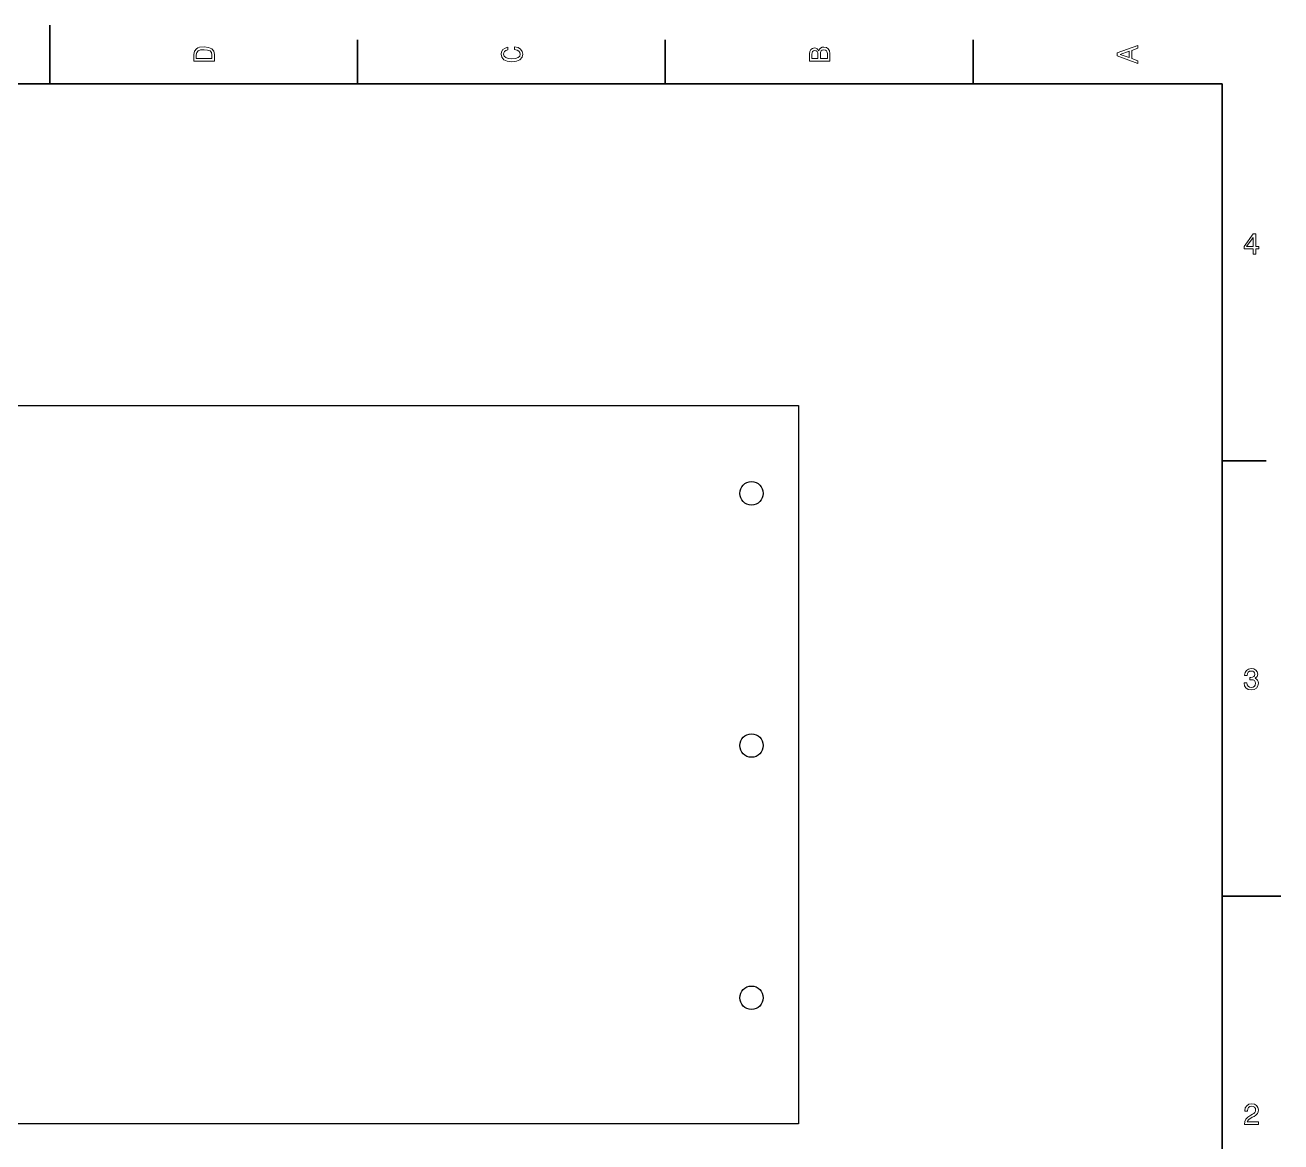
# Model space of a CAD drawing. Extents: x 0 to 420, y 0 to 297.
# Drawn here: x 205.8 to 420, y 106.6 to 297 of the extents above; entities that cross this region are included whole.
import ezdxf

# ---------------------------------------------------------------- set-up
doc = ezdxf.new("R2010")
doc.units = 0

msp = doc.modelspace()

# ---------------------------------------------------------------- linework, layer by layer
at = {"color": 7, "lineweight": 35, "ltscale": 0.25}
for p, q in [((210, 287), (210, 297)), ((410, 148.5), (420, 148.5))]:
    msp.add_line(p, q, dxfattribs=at)
at = {"color": 7, "lineweight": 35, "ltscale": 0.1875}
for p, q in [((262.5, 287), (262.5, 294.5)), ((315, 287), (315, 294.5)), ((367.5, 287), (367.5, 294.5)), ((410, 222.699997), (417.5, 222.699997))]:
    msp.add_line(p, q, dxfattribs=at)
at = {"color": 7, "lineweight": 35}
for p, q in [((410, 287), (10, 287)), ((410, 10), (410, 287))]:
    msp.add_line(p, q, dxfattribs=at)
for p, q in [((83.953186, 232.168518), (334.703186, 232.168518)), ((337.703186, 232.168518), (337.703186, 109.668518)), ((337.703186, 109.668518), (83.953186, 109.668518))]:
    msp.add_line(p, q)
at = {"ltscale": 0.025}
msp.add_line((334.703186, 232.168518), (335.703186, 232.168518), dxfattribs=at)
at = {"ltscale": 0.05}
msp.add_line((335.703186, 232.168518), (337.703186, 232.168518), dxfattribs=at)
at = {"color": 7, "lineweight": 13}
for points in [[(395.583221, 290.466858), (395.583221, 290.930847), (394.554413, 291.299011), (394.554413, 292.695984), (395.583221, 293.064117), (395.583221, 293.538177), (392.078186, 292.257202), (392.078186, 291.742798)], [(234.583206, 291.994965), (234.583206, 290.829987), (238.083206, 290.829987), (238.083206, 291.994965), (237.97226, 292.544678), (237.634354, 292.953186), (237.084641, 293.205353), (236.333206, 293.296112), (235.566635, 293.215424), (235.264038, 293.114563), (235.021973, 292.973358), (234.694153, 292.56485), (234.613464, 292.297546)], [(235.001801, 291.959656), (235.077438, 292.342957), (235.309433, 292.605194), (235.722977, 292.761536), (236.333206, 292.811951), (236.923264, 292.7565), (237.336807, 292.600159), (237.583923, 292.332855), (237.664612, 291.959656), (237.664612, 291.299011), (235.001801, 291.299011)], [(289.282074, 292.817017), (289.705688, 292.716156), (290.008301, 292.549713), (290.194885, 292.317719), (290.255402, 292.04541), (290.164642, 291.71759), (289.892303, 291.460388), (289.448486, 291.28891), (288.833221, 291.233429), (288.222992, 291.28891), (287.774139, 291.455353), (287.501801, 291.712555), (287.405975, 292.04541), (287.456421, 292.287476), (287.597626, 292.494232), (287.824585, 292.65564), (288.137268, 292.766571), (288.137268, 293.245697), (287.658142, 293.094391), (287.295044, 292.832153), (287.068085, 292.47406), (286.987396, 292.04541), (287.113495, 291.510803), (287.466492, 291.102325), (288.046478, 290.840057), (288.833221, 290.749298), (289.619965, 290.840057), (290.199951, 291.102325), (290.558014, 291.510803), (290.679047, 292.04541), (290.583221, 292.514404), (290.315918, 292.89267), (289.877167, 293.159943), (289.282074, 293.301147)], [(341.192017, 292.630402), (340.899506, 292.983429), (340.70282, 293.074219), (340.460754, 293.104462), (340.082489, 293.03891), (339.810181, 292.842224), (339.643738, 292.524506), (339.583221, 292.080688), (339.583221, 290.835022), (343.083221, 290.835022), (343.083221, 292.151306), (343.012604, 292.620331), (342.805847, 292.968292), (342.478027, 293.18515), (342.034241, 293.260803), (341.736694, 293.215424), (341.489563, 293.094391), (341.308014, 292.897705)], [(341.035675, 291.984863), (341.035675, 291.299011), (340.001801, 291.299011), (340.001801, 292.025208), (340.032074, 292.297546), (340.122833, 292.489197), (340.279175, 292.605194), (340.511169, 292.645538), (340.743164, 292.600159), (340.904541, 292.479126), (341.005402, 292.272339)], [(342.664642, 292.095825), (342.664642, 291.299011), (341.45929, 291.299011), (341.45929, 292.050446), (341.494598, 292.368164), (341.600525, 292.595093), (341.782074, 292.731262), (342.044312, 292.776672), (342.321686, 292.731262), (342.513336, 292.605194), (342.629333, 292.393372)], [(394.125732, 291.460388), (392.582489, 292), (394.125732, 292.539642)], [(415.277374, 257.966766), (415.731262, 257.966766), (415.731262, 258.834198), (416.23056, 258.834198), (416.23056, 259.237671), (415.731262, 259.237671), (415.731262, 261.391113), (415.272339, 261.391113), (413.739197, 259.278015), (413.739197, 258.834198), (415.277374, 258.834198)], [(414.162842, 259.237671), (415.277374, 260.806091), (415.277374, 259.237671)], [(413.729126, 184.866226), (413.729126, 184.830917), (413.809814, 184.346771), (414.046844, 183.983658), (414.420044, 183.751663), (414.914276, 183.665939), (415.438782, 183.751663), (415.832153, 183.973572), (416.08429, 184.326599), (416.175079, 184.780487), (416.134735, 185.078033), (416.023773, 185.320114), (415.842224, 185.506714), (415.600159, 185.642883), (415.927948, 185.915222), (416.043945, 186.348938), (415.968292, 186.74231), (415.751434, 187.039856), (415.398407, 187.226456), (414.914276, 187.292023), (414.460388, 187.211319), (414.112396, 186.989426), (413.885468, 186.636398), (413.809814, 186.167374), (413.809814, 186.13208), (414.258636, 186.13208), (414.299011, 186.454834), (414.430115, 186.686829), (414.641937, 186.828033), (414.939484, 186.878479), (415.201721, 186.83812), (415.393372, 186.732224), (415.509369, 186.560745), (415.554749, 186.328766), (415.509369, 186.081635), (415.388336, 185.915222), (415.176514, 185.814346), (414.889069, 185.784088), (414.692383, 185.789139), (414.692383, 185.390717), (414.939484, 185.400803), (415.257202, 185.355423), (415.494232, 185.234375), (415.635468, 185.037689), (415.685883, 184.780487), (415.630402, 184.487976), (415.484161, 184.271118), (415.252167, 184.134949), (414.944519, 184.089569), (414.626801, 184.139999), (414.394806, 184.29129), (414.248566, 184.533371), (414.193085, 184.866226)], [(413.76947, 109.566788), (416.175079, 109.566788), (416.175079, 110.000504), (414.273773, 110.000504), (414.3797, 110.237534), (414.561249, 110.434219), (415.121033, 110.79229), (415.418579, 110.943588), (415.751434, 111.160446), (415.988464, 111.412613), (416.124634, 111.710159), (416.175079, 112.048058), (416.089355, 112.471687), (415.852325, 112.804543), (415.489197, 113.016357), (415.020172, 113.092003), (414.536041, 113.006271), (414.167877, 112.769234), (413.930847, 112.390999), (413.850159, 111.891716), (413.850159, 111.821114), (414.309082, 111.821114), (414.309082, 111.861458), (414.354462, 112.204399), (414.490631, 112.456558), (414.707489, 112.617943), (414.994965, 112.673416), (415.287476, 112.622986), (415.504333, 112.496902), (415.645538, 112.300217), (415.695984, 112.053101), (415.660675, 111.821114), (415.56485, 111.624428), (415.403473, 111.452957), (415.181549, 111.301659), (414.884003, 111.140274), (414.389771, 110.827591), (414.041779, 110.494743), (413.835022, 110.091286), (413.76947, 109.581917)]]:
    msp.add_lwpolyline(points, close=True, dxfattribs=at)
for centre in [(329.703186, 217.168518), (329.703186, 174.168518), (329.703186, 131.168518)]:
    msp.add_circle(centre, 2)

doc.saveas('drawing.dxf')
